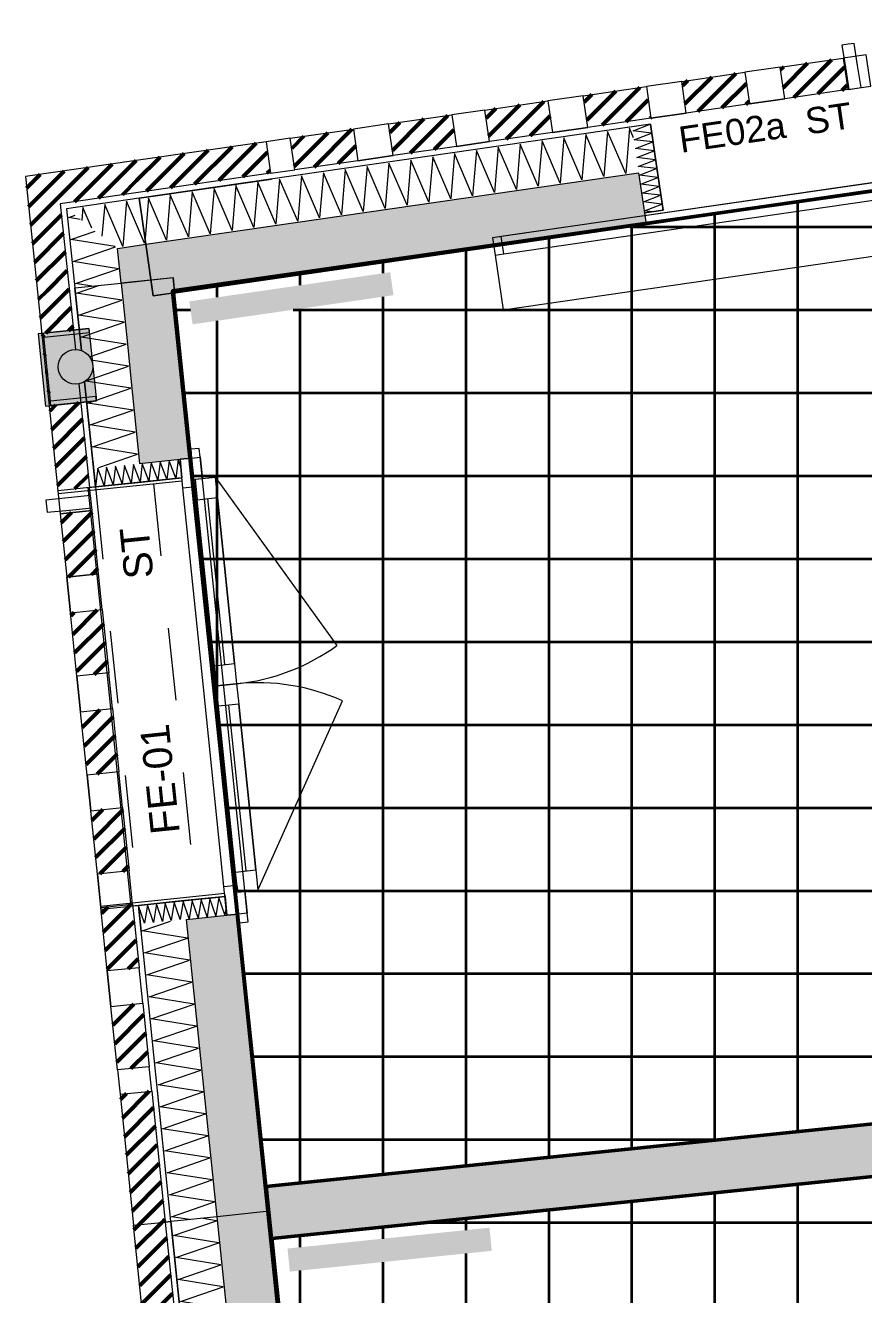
# Model space of a CAD drawing. Header units: metres. Extents: x 399 to 3028, y -427 to 863.
# Drawn here: x 737.795 to 740.686, y -300.85 to -296.476 of the extents above; entities that cross this region are included whole.
import ezdxf

# ---------------------------------------------------------------- set-up
doc = ezdxf.new("R2010")
doc.units = ezdxf.units.M
doc.linetypes.add('IMPORT-Traits plan _6_', pattern=[0.5, 0.25, -0.25])
for name, color, linetype, lineweight in [('01-Dalles_3D_Stylo_No__1', 250, 'Continuous', 9), ('01-Murs LOGTS', 250, 'Continuous', 9), ('01-Murs LOGTS_Stylo_No__1', 250, 'Continuous', 9), ('01-Murs_structure', 250, 'Continuous', 9), ('01-Murs_structure_Stylo_No__1', 250, 'Continuous', 9), ('01-Murs_structure_Stylo_No__101', 50, 'Continuous', 50), ('01-Murs_structure_Stylo_No__2', 8, 'Continuous', 9), ('01-Poteaux 12x24_structure_Stylo_No__1', 250, 'Continuous', 9), ('02-Serrurerie_2nd oeuvre_Stylo_No__1', 250, 'Continuous', 9), ('02-Serrurerie_2nd oeuvre_Stylo_No__2', 8, 'Continuous', 9), ('03-Mobilier 3D_3D_Stylo_No__62', 253, 'Continuous', 9), ('06-SHAB pièces 50_Stylo_No__102', 71, 'Continuous', 50), ('0_Stylo_No__1', 250, 'Continuous', 9), ('0_Stylo_No__121', 7, 'Continuous', 18), ('AES-Charge', 5, 'Continuous', 35), ('Fenêtres ARCHICAD_Stylo_No__1', 250, 'Continuous', 9), ('Marques de fenêtre ARCHICAD_Stylo_No__1', 250, 'Continuous', 9), ('Plan De Charge - PH R_1_dwg', 8, 'Continuous', 9)]:
    doc.layers.add(name, color=color, linetype=linetype, lineweight=lineweight)
doc.styles.add('Arial', font='arial.ttf', dxfattribs={"height": 0.1})
doc.styles.add('Arial_6', font='arial.ttf', dxfattribs={"height": 0.09})
pattern_1 = [(45, (-84.054, 39.28), (-0.035355339, 0.035355339), [])]

# ---------------------------------------------------------------- blocks, each defined once
blk = doc.blocks.new('Plan De Charge - PH R_1_dwg__X28-779167-Plan De Charge - PH R_1 1_100')
at = {"layer": '01-Murs_structure_Stylo_No__2', "flags": 128}
for points in [[(387.0655, -297.2107), (387.0641, -297.2266), (387.0019, -297.0817), (386.9887, -297.2375), (386.9265, -297.0927), (386.9172, -297.2026)], [(386.8818, -297.175), (386.8511, -297.1036), (386.8473, -297.1482)]]:
    blk.add_lwpolyline(points, dxfattribs=at)
blk = doc.blocks.new('Plan De Charge - PH R_1_dwg__X33-779172-Plan De Charge - PH R_1 1_100')
at = {"layer": '01-Murs_structure_Stylo_No__2', "flags": 128}
for points in [[(386.8422, -297.1442), (386.8024, -297.1379), (386.8243, -297.1303)], [(386.9625, -297.2378), (386.8103, -297.2137), (386.8942, -297.1847)], [(386.8822, -297.3741), (386.8262, -297.3652), (386.974, -297.3142), (386.8183, -297.2894), (386.9641, -297.2391)]]:
    blk.add_lwpolyline(points, dxfattribs=at)
blk = doc.blocks.new('Plan De Charge - PH R_1_dwg__X95-779239-Plan De Charge - PH R_1 1_100')
at = {"layer": '01-Murs_structure_Stylo_No__2', "flags": 128}
for points in [[(386.9853, -297.4232), (386.8296, -297.3982), (386.9066, -297.3718)], [(386.9988, -297.5744), (386.8452, -297.5498), (386.9931, -297.499), (386.8374, -297.474), (386.9853, -297.4232)]]:
    blk.add_lwpolyline(points, dxfattribs=at)
blk = doc.blocks.new('Plan De Charge - PH R_1_dwg__X96-779240-Plan De Charge - PH R_1 1_100')
at = {"layer": '01-Murs_structure_Stylo_No__2'}
blk.add_line((387.0165, -297.7264), (386.8909, -297.7062), dxfattribs=at)
at = {"layer": '01-Murs_structure_Stylo_No__2', "flags": 128}
for points in [[(387.0243, -297.8022), (386.8686, -297.7772), (387.0165, -297.7264)], [(386.9065, -297.9995), (387.0399, -297.9537), (386.8842, -297.9287), (387.0321, -297.8779), (386.8764, -297.8529), (387.0243, -297.8022)]]:
    blk.add_lwpolyline(points, dxfattribs=at)
blk = doc.blocks.new('Plan De Charge - PH R_1_dwg__X97-779241-Plan De Charge - PH R_1 1_100')
at = {"layer": '01-Murs_structure_Stylo_No__2', "flags": 128}
for points in [[(387.2661, -300.1516), (387.1105, -300.1266), (387.2583, -300.0759), (387.1027, -300.0509), (387.2505, -300.0001), (387.0949, -299.9751), (387.2427, -299.9243), (387.0871, -299.8993), (387.2349, -299.8485), (387.0793, -299.8235), (387.2271, -299.7727), (387.0714, -299.7477), (387.2193, -299.6969), (387.0636, -299.6719), (387.2115, -299.6211), (387.0558, -299.5961), (387.1539, -299.5624)], [(387.2739, -300.2274), (387.1183, -300.2024), (387.2661, -300.1516)], [(387.2817, -300.3032), (387.1261, -300.2782), (387.2739, -300.2274)], [(387.2895, -300.379), (387.1339, -300.354), (387.2817, -300.3032)], [(387.2973, -300.4548), (387.1417, -300.4298), (387.2895, -300.379)], [(387.2185, -300.5912), (387.1573, -300.5814), (387.3051, -300.5306), (387.1495, -300.5056), (387.2973, -300.4548)]]:
    blk.add_lwpolyline(points, dxfattribs=at)
blk = doc.blocks.new('Plan De Charge - PH R_1_dwg__X98-779242-Plan De Charge - PH R_1 1_100')
at = {"layer": '01-Murs_structure_Stylo_No__2', "flags": 128}
for points in [[(386.8736, -297.6185), (387.0009, -297.5748), (386.9988, -297.5744)], [(386.8909, -297.7062), (386.8608, -297.7014), (387.0087, -297.6506), (386.8793, -297.6298)]]:
    blk.add_lwpolyline(points, dxfattribs=at)
blk = doc.blocks.new('Plan De Charge - PH R_1_dwg__X99-779243-Plan De Charge - PH R_1 1_100')
at = {"layer": '01-Murs_structure_Stylo_No__2', "flags": 128}
for points in [[(386.9251, -298.0614), (386.9023, -298.0016), (386.8943, -298.0646)], [(386.9559, -298.0582), (386.9331, -297.9984), (386.9251, -298.0614)], [(386.9867, -298.0551), (386.9639, -297.9952), (386.9559, -298.0582)], [(387.0175, -298.0519), (386.9947, -297.992), (386.9867, -298.0551)], [(387.0483, -298.0487), (387.0255, -297.9889), (387.0175, -298.0519)], [(387.0791, -298.0456), (387.0562, -297.9857), (387.0483, -298.0487)], [(387.1099, -298.0424), (387.087, -297.9825), (387.0791, -298.0456)], [(387.1406, -298.0392), (387.1178, -297.9794), (387.1099, -298.0424)], [(387.1891, -297.9985), (387.1794, -297.973), (387.1714, -298.036), (387.1486, -297.9762), (387.1406, -298.0392)]]:
    blk.add_lwpolyline(points, dxfattribs=at)
blk = doc.blocks.new('Plan De Charge - PH R_1_dwg__X100-779244-Plan De Charge - PH R_1 1_100')
at = {"layer": '01-Murs_structure_Stylo_No__2', "flags": 128}
for points in [[(387.1663, -299.4974), (387.1561, -299.5606), (387.1355, -299.5006)], [(387.1971, -299.4942), (387.1869, -299.5575), (387.1663, -299.4974)], [(387.2279, -299.4911), (387.2177, -299.5543), (387.1971, -299.4942)], [(387.2586, -299.4879), (387.2485, -299.5511), (387.2279, -299.4911)], [(387.2894, -299.4847), (387.2793, -299.548), (387.2586, -299.4879)], [(387.3452, -299.5147), (387.3409, -299.5416), (387.3202, -299.4815), (387.3101, -299.5448), (387.2894, -299.4847)], [(387.0739, -299.5069), (387.0637, -299.5701), (387.0431, -299.5101)], [(387.1047, -299.5037), (387.0945, -299.567), (387.0739, -299.5069)], [(387.1355, -299.5006), (387.1253, -299.5638), (387.1047, -299.5037)]]:
    blk.add_lwpolyline(points, dxfattribs=at)
blk = doc.blocks.new('Plan De Charge - PH R_1_dwg_Fenêtre châssis double 22-779245-Plan De Charge - PH R_1 1_100')
at = {"layer": 'Fenêtres ARCHICAD_Stylo_No__1', "linetype": 'IMPORT-Traits plan _6_'}
for p, q in [((387.226, -297.9667), (387.3878, -299.5384)), ((387.0945, -298.0556), (387.2409, -299.4781)), ((386.8945, -298.0661), (387.043, -299.5085))]:
    blk.add_line(p, q, dxfattribs=at)
at = {"layer": 'Fenêtres ARCHICAD_Stylo_No__1'}
for p, q in [((387.3047, -298.6824), (387.2459, -298.1104)), ((387.2807, -298.1068), (387.3396, -298.6788)), ((387.3779, -299.3936), (387.3191, -298.8216)), ((387.3539, -298.818), (387.4128, -299.39)), ((387.4547, -299.4561), (387.747, -298.8035))]:
    blk.add_line(p, q, dxfattribs=at)
at = {"layer": 'Fenêtres ARCHICAD_Stylo_No__1', "flags": 128}
for points in [[(387.348, -299.5424), (387.3414, -299.4778), (387.348, -299.5424), (387.3878, -299.5384), (387.348, -299.5424), (387.3378, -299.443), (387.3826, -299.4384), (387.3851, -299.4632), (387.41, -299.4607), (387.4177, -299.5353), (387.2559, -297.9636), (387.2528, -297.9337), (387.223, -297.9368), (387.226, -297.9667), (387.2559, -297.9636), (387.2636, -298.0382), (387.2387, -298.0408), (387.2413, -298.0656), (387.1965, -298.0702), (387.1863, -297.9708), (387.226, -297.9667), (387.1863, -297.9708), (387.1929, -298.0354), (387.1863, -297.9708)], [(387.3414, -299.4778), (387.2021, -299.4921), (387.3414, -299.4778), (387.2021, -299.4921), (387.043, -299.5085), (387.2021, -299.4921), (387.043, -299.5085), (387.0181, -299.5111), (386.8696, -298.0687), (386.8945, -298.0661), (387.0537, -298.0497), (386.8945, -298.0661), (387.0537, -298.0497), (387.1929, -298.0354), (387.0537, -298.0497), (387.1929, -298.0354)], [(387.3083, -298.0336), (387.2387, -298.0408), (387.2459, -298.1104), (387.3155, -298.1032), (387.3083, -298.0336), (387.7274, -298.6129)], [(387.3378, -299.443), (387.2671, -298.7566), (387.1965, -298.0702)]]:
    blk.add_lwpolyline(points, dxfattribs=at)
for points in [[(387.223, -297.9368), (387.226, -297.9667)], [(386.8853, -297.9766), (386.8945, -298.0661)], [(386.7662, -298.0894), (387.1939, -298.0454), (387.1929, -298.0354), (386.7652, -298.0794)], [(387.3744, -298.6752), (387.3155, -298.1032)], [(387.3119, -298.752), (387.3047, -298.6824), (387.3744, -298.6752), (387.3815, -298.7448)], [(387.4476, -299.3864), (387.3887, -298.8145), (387.3191, -298.8216), (387.3119, -298.752), (387.3815, -298.7448), (387.3887, -298.8145)], [(387.3851, -299.4632), (387.3779, -299.3936), (387.4476, -299.3864), (387.4547, -299.4561)], [(386.9136, -299.5218), (387.3414, -299.4778), (387.3404, -299.4678), (386.9126, -299.5119)], [(387.0522, -299.598), (387.043, -299.5085)], [(387.3909, -299.5682), (387.3878, -299.5384), (387.3909, -299.5682), (387.4207, -299.5651), (387.4177, -299.5353), (387.3878, -299.5384)]]:
    blk.add_lwpolyline(points, close=True, dxfattribs=at)
at = {"layer": 'Fenêtres ARCHICAD_Stylo_No__1'}
for centre, start, end in [((387.3083, -298.0336), 275.8766, 305.8766), ((387.4547, -299.4561), 65.8766, 95.8766)]:
    blk.add_arc(centre, 0.715, start, end, dxfattribs=at)
blk = doc.blocks.new('Plan De Charge - PH R_1_dwg__X196-779363-Plan De Charge - PH R_1 1_100')
at = {"layer": '01-Murs_structure_Stylo_No__2', "flags": 128}
for points in [[(388.7501, -296.863), (388.7361, -296.8304), (388.723, -296.9862), (388.6607, -296.8413), (388.6476, -296.9971)], [(388.4968, -297.019), (388.4345, -296.8741), (388.4214, -297.0299)], [(388.5722, -297.008), (388.5099, -296.8632), (388.4968, -297.019)], [(388.6476, -296.9971), (388.5853, -296.8522), (388.5722, -297.008)], [(388.1952, -297.0627), (388.1329, -296.9178), (388.1197, -297.0736)], [(388.2706, -297.0517), (388.2083, -296.9069), (388.1952, -297.0627)], [(388.346, -297.0408), (388.2837, -296.896), (388.2706, -297.0517)], [(388.4214, -297.0299), (388.3591, -296.885), (388.346, -297.0408)], [(387.8935, -297.1064), (387.8313, -296.9615), (387.8181, -297.1173)], [(387.9689, -297.0955), (387.9067, -296.9506), (387.8935, -297.1064)], [(388.0443, -297.0845), (387.9821, -296.9397), (387.9689, -297.0955)], [(388.1197, -297.0736), (388.0575, -296.9287), (388.0443, -297.0845)], [(387.5919, -297.1501), (387.5297, -297.0052), (387.5165, -297.161)], [(387.6673, -297.1392), (387.6051, -296.9943), (387.5919, -297.1501)], [(387.7427, -297.1282), (387.6805, -296.9834), (387.6673, -297.1392)], [(387.8181, -297.1173), (387.7559, -296.9725), (387.7427, -297.1282)], [(387.2903, -297.1938), (387.2281, -297.0489), (387.2149, -297.2047)], [(387.3657, -297.1829), (387.3035, -297.038), (387.2903, -297.1938)], [(387.4411, -297.1719), (387.3789, -297.0271), (387.3657, -297.1829)], [(387.5165, -297.161), (387.4543, -297.0162), (387.4411, -297.1719)], [(387.1395, -297.2157), (387.0773, -297.0708), (387.0655, -297.2107)], [(387.2149, -297.2047), (387.1527, -297.0599), (387.1395, -297.2157)]]:
    blk.add_lwpolyline(points, dxfattribs=at)
blk = doc.blocks.new('Plan De Charge - PH R_1_dwg__X198-779365-Plan De Charge - PH R_1 1_100')
at = {"layer": '01-Murs_structure_Stylo_No__2', "flags": 128}
for points in [[(388.8119, -296.8468), (388.7483, -296.8393), (388.8075, -296.8162)], [(388.8163, -296.8774), (388.7527, -296.8699), (388.8119, -296.8468)], [(388.8208, -296.9081), (388.7572, -296.9005), (388.8163, -296.8774)], [(388.8252, -296.9387), (388.7616, -296.9312), (388.8208, -296.9081)], [(388.8297, -296.9693), (388.766, -296.9618), (388.8252, -296.9387)], [(388.8341, -296.9999), (388.7705, -296.9924), (388.8297, -296.9693)], [(388.8385, -297.0306), (388.7749, -297.023), (388.8341, -296.9999)], [(388.843, -297.0612), (388.7794, -297.0537), (388.8385, -297.0306)], [(388.8153, -297.1181), (388.7882, -297.1149), (388.8474, -297.0918), (388.7838, -297.0843), (388.843, -297.0612)]]:
    blk.add_lwpolyline(points, dxfattribs=at)
blk = doc.blocks.new('Plan De Charge - PH R_1_dwg_Fenêtre 22_2-779367-Plan De Charge - PH R_1 1_100')
at = {"layer": 'Fenêtres ARCHICAD_Stylo_No__1'}
for p, q in [((390.1751, -296.9312), (388.2938, -297.2038)), ((388.2981, -297.2335), (390.1794, -296.9609)), ((388.3025, -297.2632), (390.1837, -296.9906))]:
    blk.add_line(p, q, dxfattribs=at)
at = {"layer": 'Fenêtres ARCHICAD_Stylo_No__1', "flags": 128}
for points in [[(390.2407, -297.1743), (390.2134, -296.9863), (390.2048, -296.9269), (390.2134, -296.9863), (390.1837, -296.9906), (390.1751, -296.9312), (390.2048, -296.9269), (388.2642, -297.2081), (388.2728, -297.2675), (388.3, -297.4555)], [(388.2728, -297.2675), (388.3025, -297.2632), (388.2938, -297.2038), (388.2642, -297.2081)]]:
    blk.add_lwpolyline(points, close=True, dxfattribs=at)
blk = doc.blocks.new('Plan De Charge - PH R_1_dwg__X278-779466-Plan De Charge - PH R_1 1_100')
at = {"layer": '01-Murs_structure_Stylo_No__2'}
blk.add_line((387.3118, -300.5953), (387.2597, -300.5869), dxfattribs=at)
at = {"layer": '01-Murs_structure_Stylo_No__2', "flags": 128}
for points in [[(387.3196, -300.6711), (387.1639, -300.6461), (387.3118, -300.5953)], [(387.3274, -300.7469), (387.1717, -300.7219), (387.3196, -300.6711)], [(387.3352, -300.8227), (387.1796, -300.7977), (387.3274, -300.7469)], [(387.343, -300.8984), (387.1874, -300.8735), (387.3352, -300.8227)], [(387.3509, -300.9742), (387.1952, -300.9493), (387.343, -300.8984)], [(387.3587, -301.05), (387.203, -301.0251), (387.3509, -300.9742)], [(387.3689, -301.2035), (387.3743, -301.2016), (387.2186, -301.1766), (387.3665, -301.1258), (387.2108, -301.1008), (387.3587, -301.05)]]:
    blk.add_lwpolyline(points, dxfattribs=at)
blk = doc.blocks.new('Plan De Charge - PH R_1_dwg-779150-Plan De Charge - PH R_1 1_100')
at = {"layer": '01-Murs LOGTS', "lineweight": 35}
blk.add_hatch(color=18, dxfattribs=at).paths.add_polyline_path([(387.5062, -300.6562), (393.8747, -299.9994), (393.8562, -299.8203), (387.4877, -300.4771), (387.4985, -300.5814)])
at = {"layer": '01-Murs_structure', "lineweight": 35}
for points in [[(387.1676, -297.3974), (388.7934, -297.1617), (388.7676, -296.9836), (387.0682, -297.2299), (387.083, -297.3316), (387.1076, -297.3507), (387.1621, -297.3455), (387.1674, -297.3957)], [(387.083, -297.3316), (387.0682, -297.2299), (386.9705, -297.2441), (387.0682, -297.3201)], [(386.983, -297.3636), (387.0861, -297.3529), (387.083, -297.3316), (386.9705, -297.2441), (386.9797, -297.3316)], [(387.0047, -297.5738), (387.1837, -297.5554), (387.1675, -297.3974), (387.0941, -297.408), (387.0861, -297.3533), (386.9831, -297.3639), (386.9837, -297.3701)], [(387.0941, -297.408), (387.1657, -297.3959), (387.083, -297.3316), (387.0886, -297.3701)], [(387.1676, -297.3974), (387.1621, -297.345), (387.108, -297.351), (387.1674, -297.3973)], [(387.017, -297.6932), (387.196, -297.6748), (387.1837, -297.5554), (387.0047, -297.5738), (387.0151, -297.6748)], [(387.047, -297.9851), (387.226, -297.9667), (387.196, -297.6748), (387.017, -297.6932), (387.0455, -297.9708)], [(387.3142, -300.5814), (387.4933, -300.5628), (387.3878, -299.5384), (387.2088, -299.5568), (387.3142, -300.5813)], [(387.3783, -301.2025), (387.5573, -301.184), (387.4933, -300.5629), (387.3142, -300.5814), (387.3768, -301.1881)]]:
    blk.add_hatch(color=18, dxfattribs=at).paths.add_polyline_path(points)
at = {"layer": '01-Murs_structure_Stylo_No__101'}
h = blk.add_hatch(dxfattribs=at)
h.set_pattern_fill('FP_65', color=256, style=0, pattern_type=2)
h.set_pattern_definition(pattern_1)
h.paths.add_polyline_path([(389.2714, -296.7287), (389.4891, -296.6972), (389.4733, -296.5883), (389.2556, -296.6198)])
h = blk.add_hatch(dxfattribs=at)
h.set_pattern_fill('FP_65', color=256, style=0, pattern_type=2)
h.set_pattern_definition(pattern_1)
h.paths.add_polyline_path([(388.9319, -296.7779), (389.1497, -296.7463), (389.1339, -296.6375), (388.9162, -296.669)])
h = blk.add_hatch(dxfattribs=at)
h.set_pattern_fill('FP_65', color=256, style=0, pattern_type=2)
h.set_pattern_definition(pattern_1)
h.paths.add_polyline_path([(388.5925, -296.8271), (388.8102, -296.7955), (388.7934, -296.6868), (388.5767, -296.7182)])
h = blk.add_hatch(dxfattribs=at)
h.set_pattern_fill('FP_65', color=256, style=0, pattern_type=2)
h.set_pattern_definition(pattern_1)
h.paths.add_polyline_path([(388.2531, -296.8763), (388.4708, -296.8447), (388.455, -296.7359), (388.2373, -296.7674)])
h = blk.add_hatch(dxfattribs=at)
h.set_pattern_fill('FP_65', color=256, style=0, pattern_type=2)
h.set_pattern_definition(pattern_1)
h.paths.add_polyline_path([(387.9213, -296.9244), (388.1391, -296.8928), (388.1233, -296.784), (387.9056, -296.8155)])
h = blk.add_hatch(dxfattribs=at)
h.set_pattern_fill('FP_65', color=256, style=0, pattern_type=2)
h.set_pattern_definition(pattern_1)
h.paths.add_polyline_path([(387.5819, -296.9736), (387.7996, -296.942), (387.7839, -296.8331), (387.5661, -296.8647), (387.5803, -296.9623)])
h = blk.add_hatch(dxfattribs=at)
h.set_pattern_fill('FP_65', color=256, style=0, pattern_type=2)
h.set_pattern_definition(pattern_1)
h.paths.add_polyline_path([(387.0424, -297.0517), (387.4983, -296.9836), (387.4828, -296.8768), (387.0266, -296.9429), (387.0295, -296.9623)])
h = blk.add_hatch(dxfattribs=at)
h.set_pattern_fill('FP_65', color=256, style=0, pattern_type=2)
h.set_pattern_definition(pattern_1)
h.paths.add_polyline_path([(386.7735, -297.0907), (387.0424, -297.0517), (387.0266, -296.9429), (386.653, -296.997), (386.7221, -297.0507)])
h = blk.add_hatch(dxfattribs=at)
h.set_pattern_fill('FP_65', color=256, style=0, pattern_type=2)
h.set_pattern_definition(pattern_1)
h.paths.add_polyline_path([(386.6946, -297.3936), (386.804, -297.3822), (386.7735, -297.0907), (386.653, -296.997), (386.6628, -297.0907)])
h = blk.add_hatch(dxfattribs=at)
h.set_pattern_fill('FP_65', color=256, style=0, pattern_type=2)
h.set_pattern_definition(pattern_1)
h.paths.add_polyline_path([(386.7162, -297.6035), (386.7224, -297.6029), (386.717, -297.5367), (386.8188, -297.5262), (386.804, -297.3822), (386.6946, -297.3936), (386.7156, -297.5981)])
h = blk.add_hatch(dxfattribs=at)
h.set_pattern_fill('FP_65', color=256, style=0, pattern_type=2)
h.set_pattern_definition(pattern_1)
h.paths.add_polyline_path([(386.7285, -297.7229), (386.7344, -297.7195), (386.7221, -297.6029), (386.7165, -297.6064), (386.7271, -297.7096)])
h = blk.add_hatch(dxfattribs=at)
h.set_pattern_fill('FP_65', color=256, style=0, pattern_type=2)
h.set_pattern_definition(pattern_1)
h.paths.add_polyline_path([(386.7652, -298.0793), (386.8746, -298.068), (386.8444, -297.7749), (386.7413, -297.7855), (386.7347, -297.7223), (386.7285, -297.7229), (386.7398, -297.8327)])
h = blk.add_hatch(dxfattribs=at)
h.set_pattern_fill('FP_65', color=256, style=0, pattern_type=2)
h.set_pattern_definition(pattern_1)
h.paths.add_polyline_path([(386.7959, -298.3776), (386.9053, -298.3663), (386.8828, -298.1475), (386.7733, -298.1588)])
h = blk.add_hatch(dxfattribs=at)
h.set_pattern_fill('FP_65', color=256, style=0, pattern_type=2)
h.set_pattern_definition(pattern_1)
h.paths.add_polyline_path([(386.831, -298.7188), (386.9404, -298.7075), (386.9179, -298.4887), (386.8085, -298.4999)])
h = blk.add_hatch(dxfattribs=at)
h.set_pattern_fill('FP_65', color=256, style=0, pattern_type=2)
h.set_pattern_definition(pattern_1)
h.paths.add_polyline_path([(386.8661, -299.0599), (386.9755, -299.0487), (386.953, -298.8298), (386.8436, -298.8411)])
h = blk.add_hatch(dxfattribs=at)
h.set_pattern_fill('FP_65', color=256, style=0, pattern_type=2)
h.set_pattern_definition(pattern_1)
h.paths.add_polyline_path([(386.9012, -299.4011), (387.0106, -299.3898), (386.9881, -299.171), (386.8787, -299.1823), (386.8979, -299.3686)])
h = blk.add_hatch(dxfattribs=at)
h.set_pattern_fill('FP_65', color=256, style=0, pattern_type=2)
h.set_pattern_definition(pattern_1)
h.paths.add_polyline_path([(386.9355, -299.7346), (387.045, -299.7233), (387.0224, -299.5044), (386.913, -299.5157)])
h = blk.add_hatch(dxfattribs=at)
h.set_pattern_fill('FP_65', color=256, style=0, pattern_type=2)
h.set_pattern_definition(pattern_1)
h.paths.add_polyline_path([(386.9706, -300.0757), (387.0801, -300.0645), (387.0575, -299.8456), (386.9481, -299.8569)])
h = blk.add_hatch(dxfattribs=at)
h.set_pattern_fill('FP_65', color=256, style=0, pattern_type=2)
h.set_pattern_definition(pattern_1)
h.paths.add_polyline_path([(387.0257, -300.6111), (387.1352, -300.5998), (387.0887, -300.1482), (386.9793, -300.1595)])
h = blk.add_hatch(dxfattribs=at)
h.set_pattern_fill('FP_65', color=256, style=0, pattern_type=2)
h.set_pattern_definition(pattern_1)
h.paths.add_polyline_path([(387.0965, -301.2967), (387.2059, -301.2854), (387.1352, -300.5998), (387.0257, -300.6111), (387.07, -301.0404)])
at = {"layer": '02-Serrurerie_2nd oeuvre_Stylo_No__2', "lineweight": 35}
blk.add_hatch(color=135, dxfattribs=at).paths.add_polyline_path([(386.7227, -297.7875), (386.7349, -297.7855), (386.7094, -297.5376), (386.6971, -297.5388), (386.7225, -297.7855)])
at = {"layer": '03-Mobilier 3D_3D_Stylo_No__62', "lineweight": 35}
for points in [[(387.2297, -297.506), (387.9224, -297.4056), (387.911, -297.3265), (387.2182, -297.4269), (387.226, -297.4811)], [(387.565, -300.7707), (388.2613, -300.6989), (388.2531, -300.6193), (387.5568, -300.6911), (387.5573, -300.6961)]]:
    blk.add_hatch(color=43, dxfattribs=at).paths.add_polyline_path(points)
at = {"layer": '0_Stylo_No__121', "lineweight": 35}
blk.add_hatch(color=10, dxfattribs=at).paths.add_polyline_path([(386.7413, -297.7855), (386.8979, -297.7694), (386.8717, -297.5208), (386.7158, -297.5388), (386.7405, -297.7779)])
at = {"layer": 'AES-Charge'}
h = blk.add_hatch(dxfattribs=at)
h.set_pattern_fill('FP_93', color=1, style=0, pattern_type=2)
h.set_pattern_definition([(0, (46.337, 45.172), (0, 0.286), []), (90, (46.337, 45.172), (-0.286, 2e-17), [])])
h.paths.add_polyline_path([(390.8075, -332.6989), (393.8102, -332.5987), (393.8101, -332.5933), (393.8299, -332.593), (393.83, -332.5991), (393.9145, -332.5964), (393.9144, -332.5914), (393.9343, -332.5911), (393.9343, -332.5957), (397.2228, -332.4872), (397.0443, -330.7576), (396.4523, -330.8187), (396.4217, -330.5218), (396.1257, -330.5523), (396.1205, -330.5026), (397.0084, -330.4105), (396.9241, -329.593), (396.1118, -329.6768), (396.0436, -329.0404), (390.4896, -329.6132), (390.4737, -329.4339), (396.0277, -328.8611), (395.9617, -328.2208), (396.7738, -328.1365), (396.6894, -327.3191), (395.8016, -327.4106), (395.7965, -327.3609), (396.0925, -327.3304), (396.0619, -327.0334), (396.6536, -326.9719), (396.5264, -325.739), (390.1581, -326.3957), (390.1396, -326.2167), (396.5079, -325.5596), (396.3806, -324.3265), (395.789, -324.3875), (395.7584, -324.0906), (395.4624, -324.1211), (395.4573, -324.0713), (396.3448, -323.9793), (396.2604, -323.1618), (395.4486, -323.2456), (395.38, -322.6056), (389.8266, -323.1783), (389.8107, -322.999), (395.3641, -322.4262), (395.298, -321.786), (396.1097, -321.7017), (396.0254, -320.8843), (395.138, -320.9758), (395.1329, -320.9261), (395.4289, -320.8955), (395.3982, -320.5986), (395.9896, -320.5371), (395.8623, -319.3042), (389.4951, -319.9608), (389.4767, -319.7818), (395.8438, -319.1248), (395.7166, -317.8917), (395.1254, -317.9527), (395.0947, -317.6557), (394.7988, -317.6863), (394.7936, -317.6365), (395.6807, -317.5444), (395.5964, -316.7271), (394.7849, -316.8108), (394.7163, -316.1707), (389.1636, -316.7434), (389.1477, -316.5641), (394.7004, -315.9914), (394.6344, -315.3511), (395.4457, -315.2669), (395.3614, -314.4495), (394.4744, -314.541), (394.4693, -314.4912), (394.7652, -314.4607), (394.7346, -314.1638), (395.3255, -314.1022), (395.1983, -312.8694), (388.8321, -313.5259), (388.8137, -313.3469), (395.1798, -312.69), (395.0525, -311.4569), (394.4617, -311.5178), (394.4311, -311.2209), (394.1351, -311.2514), (394.13, -311.2017), (395.0167, -311.1096), (394.9301, -310.2925), (394.1213, -310.3759), (394.0527, -309.7359), (388.5006, -310.3085), (388.4847, -310.1292), (394.0368, -309.5566), (393.9708, -308.9163), (394.7817, -308.832), (394.6973, -308.0147), (393.8108, -308.1062), (393.8056, -308.0564), (394.1016, -308.0259), (394.071, -307.729), (394.6615, -307.6674), (394.5343, -306.4346), (388.1692, -307.0911), (388.1507, -306.912), (394.5157, -306.2551), (394.3885, -305.0221), (393.7981, -305.083), (393.7675, -304.7861), (393.4715, -304.8166), (393.4664, -304.7669), (394.3527, -304.6748), (394.2671, -303.8576), (393.4577, -303.9411), (393.3891, -303.3011), (387.8377, -303.8736), (387.8218, -303.6943), (393.3732, -303.1218), (393.3071, -302.4815), (394.1176, -302.3972), (394.0333, -301.5799), (393.1471, -301.6713), (393.142, -301.6216), (393.438, -301.5911), (393.4074, -301.2941), (393.9975, -301.2326), (393.8702, -299.9998), (387.5062, -300.6562), (387.4877, -300.4771), (391.3272, -300.0811), (391.2099, -298.9439), (390.5633, -299.0106), (390.4945, -298.3429), (390.5442, -298.3378), (390.6079, -298.9557), (391.8227, -298.8304), (391.7589, -298.2125), (391.8087, -298.2074), (391.8331, -298.4441), (391.9366, -298.4334), (391.9418, -298.4831), (391.8382, -298.4938), (391.8775, -298.875), (391.2596, -298.9387), (391.3769, -300.076), (393.0392, -299.9026), (392.9672, -299.204), (393.7794, -299.1198), (393.6951, -298.3023), (392.8072, -298.3939), (392.802, -298.3441), (393.098, -298.3136), (393.0674, -298.0167), (393.6592, -297.9551), (393.5069, -296.4786), (392.8852, -296.5687), (392.8847, -296.5658), (391.994, -296.6948), (391.9945, -296.6978), (389.6841, -297.0326), (389.6837, -297.0295), (388.793, -297.1585), (388.7934, -297.1617), (387.1676, -297.3983), (387.226, -297.9667), (387.2215, -297.9671), (387.3836, -299.5388), (387.3878, -299.5384), (387.5573, -301.184), (387.5533, -301.1844), (387.7153, -302.7561), (387.7194, -302.7557), (387.9307, -304.8048), (387.9266, -304.8052), (388.0887, -306.3769), (388.0928, -306.3765), (388.221, -307.6188), (388.2168, -307.6193), (388.3788, -309.1909), (388.383, -309.1905), (388.5944, -311.2396), (388.5901, -311.2401), (388.7522, -312.8118), (388.7565, -312.8113), (388.8846, -314.0537), (388.8803, -314.0541), (389.0423, -315.6258), (389.0467, -315.6253), (389.258, -317.6745), (389.2536, -317.6749), (389.4157, -319.2466), (389.4201, -319.2461), (389.5482, -320.4885), (389.5438, -320.489), (389.7058, -322.0606), (389.7103, -322.0602), (389.9216, -324.1093), (389.9171, -324.1098), (390.0792, -325.6814), (390.0837, -325.681), (390.2118, -326.9233), (390.2073, -326.9238), (390.3693, -328.4955), (390.3739, -328.495), (390.5853, -330.5441), (390.5806, -330.5446), (390.7426, -332.1163), (390.7474, -332.1158), (390.8065, -332.6898)])
h.paths.add_polyline_path([(390.8574, -332.6644), (390.8547, -332.5845), (391.5543, -332.5609), (391.557, -332.6409), (391.1959, -332.653)])
h.paths.add_polyline_path([(393.8737, -331.0894), (393.8048, -330.4218), (394.4514, -330.3551), (394.3341, -329.2178), (394.3838, -329.2127), (394.5011, -330.35), (395.119, -330.2863), (395.1516, -330.6025), (395.2551, -330.5918), (395.2603, -330.6416), (395.1567, -330.6522), (395.1878, -330.9539), (395.1381, -330.959), (395.0744, -330.3411), (393.8597, -330.4664), (393.9234, -331.0843)])
h.paths.add_polyline_path([(396.4969, -330.7638), (396.9943, -330.7125), (396.9739, -330.5151), (396.4765, -330.5664), (396.4916, -330.7125)])
h.paths.add_polyline_path([(394.3154, -329.0376), (394.1982, -327.9004), (393.5516, -327.967), (393.4828, -327.2994), (393.5325, -327.2943), (393.5962, -327.9122), (394.8109, -327.7869), (394.7472, -327.169), (394.7969, -327.1639), (394.8276, -327.4608), (394.9311, -327.4501), (394.9362, -327.4999), (394.8327, -327.5105), (394.8658, -327.8315), (394.2479, -327.8952), (394.3652, -329.0325)])
h.paths.add_polyline_path([(396.1371, -327.2755), (396.6345, -327.2242), (396.6141, -327.0268), (396.1167, -327.078), (396.1313, -327.2191)])
h.paths.add_polyline_path([(390.2195, -326.51), (390.2118, -326.4304), (390.9076, -326.3586), (390.9158, -326.4382)])
h.paths.add_polyline_path([(390.1847, -326.1719), (390.1765, -326.0923), (390.8728, -326.0205), (390.881, -326.1)])
h.paths.add_polyline_path([(393.2099, -324.6535), (393.141, -323.9859), (393.7876, -323.9192), (393.6703, -322.7819), (393.72, -322.7768), (393.8373, -323.914), (394.4552, -323.8503), (394.4883, -324.1713), (394.5919, -324.1606), (394.597, -324.2103), (394.4934, -324.221), (394.5241, -324.5179), (394.4743, -324.5231), (394.4106, -323.9052), (393.1959, -324.0305), (393.2596, -324.6483)])
h.paths.add_polyline_path([(395.8336, -324.3326), (396.331, -324.2813), (396.3106, -324.0839), (395.8132, -324.1352), (395.8278, -324.2762)])
h.paths.add_polyline_path([(393.6518, -322.6028), (393.5345, -321.4655), (392.888, -321.5322), (392.8191, -320.8646), (392.8689, -320.8595), (392.9326, -321.4773), (394.1473, -321.3521), (394.0836, -320.7342), (394.1333, -320.7291), (394.1639, -321.026), (394.2675, -321.0153), (394.2726, -321.065), (394.1691, -321.0757), (394.2022, -321.3967), (393.5843, -321.4604), (393.7016, -322.5977)])
h.paths.add_polyline_path([(395.4735, -320.8407), (395.9708, -320.7894), (395.9505, -320.5919), (395.4531, -320.6432), (395.4677, -320.7843)])
h.paths.add_polyline_path([(389.5559, -320.0752), (389.5482, -319.9955), (390.244, -319.9238), (390.2522, -320.0034)])
h.paths.add_polyline_path([(389.521, -319.737), (389.5128, -319.6575), (390.2091, -319.5856), (390.2173, -319.6652)])
h.paths.add_polyline_path([(392.5462, -318.2187), (392.4774, -317.551), (393.124, -317.4843), (393.0067, -316.3471), (393.0564, -316.3419), (393.1737, -317.4792), (393.7916, -317.4155), (393.8247, -317.7365), (393.9282, -317.7258), (393.9334, -317.7755), (393.8298, -317.7862), (393.8604, -318.0831), (393.8107, -318.0882), (393.747, -317.4704), (392.5323, -317.5956), (392.596, -318.2135)])
h.paths.add_polyline_path([(395.17, -317.8978), (395.6673, -317.8465), (395.647, -317.649), (395.1496, -317.7003), (395.1642, -317.8414)])
h.paths.add_polyline_path([(392.9882, -316.168), (392.8709, -315.0307), (392.2243, -315.0974), (392.1555, -314.4298), (392.2052, -314.4246), (392.269, -315.0425), (393.4837, -314.9173), (393.4199, -314.2994), (393.4697, -314.2942), (393.5003, -314.5912), (393.6038, -314.5805), (393.609, -314.6302), (393.5054, -314.6409), (393.5385, -314.9619), (392.9206, -315.0256), (393.0379, -316.1629)])
h.paths.add_polyline_path([(394.8098, -314.4058), (395.3072, -314.3546), (395.2868, -314.1571), (394.7895, -314.2084), (394.804, -314.3494)])
h.paths.add_polyline_path([(388.8923, -313.6403), (388.8846, -313.5607), (389.5804, -313.489), (389.5886, -313.5685)])
h.paths.add_polyline_path([(388.8574, -313.3022), (388.8492, -313.2226), (389.5455, -313.1508), (389.5537, -313.2304)])
h.paths.add_polyline_path([(391.8826, -311.7838), (391.8138, -311.1162), (392.4603, -311.0495), (392.343, -309.9122), (392.3928, -309.9071), (392.5101, -311.0444), (393.1279, -310.9807), (393.1611, -311.3016), (393.2646, -311.291), (393.2697, -311.3407), (393.1662, -311.3514), (393.1968, -311.6483), (393.1471, -311.6534), (393.0833, -311.0355), (391.8686, -311.1608), (391.9324, -311.7787)])
h.paths.add_polyline_path([(394.5063, -311.463), (395.0037, -311.4117), (394.9833, -311.2142), (394.486, -311.2655), (394.5005, -311.4065)])
h.paths.add_polyline_path([(392.3246, -309.7332), (392.2073, -308.5959), (391.5607, -308.6626), (391.4919, -307.9949), (391.5416, -307.9898), (391.6053, -308.6077), (392.82, -308.4824), (392.7563, -307.8645), (392.8061, -307.8594), (392.8367, -308.1563), (392.9402, -308.1457), (392.9453, -308.1954), (392.8418, -308.2061), (392.8749, -308.527), (392.257, -308.5908), (392.3743, -309.728)])
h.paths.add_polyline_path([(394.1462, -307.971), (394.6436, -307.9197), (394.6232, -307.7223), (394.1259, -307.7736), (394.1404, -307.9146)])
h.paths.add_polyline_path([(388.2287, -307.2055), (388.221, -307.1259), (388.9168, -307.0541), (388.925, -307.1337)])
h.paths.add_polyline_path([(388.1938, -306.8674), (388.1856, -306.7878), (388.8819, -306.716), (388.8901, -306.7956)])
h.paths.add_polyline_path([(391.219, -305.349), (391.1501, -304.6814), (391.7967, -304.6147), (391.6794, -303.4774), (391.7291, -303.4723), (391.8464, -304.6096), (392.4643, -304.5458), (392.4974, -304.8668), (392.601, -304.8561), (392.6061, -304.9059), (392.5026, -304.9166), (392.5332, -305.2135), (392.4834, -305.2186), (392.4197, -304.6007), (391.205, -304.726), (391.2687, -305.3439)])
h.paths.add_polyline_path([(393.8427, -305.0281), (394.3401, -304.9768), (394.3197, -304.7794), (393.8224, -304.8307), (393.8369, -304.9717)])
h.paths.add_polyline_path([(391.6609, -303.2983), (391.5437, -302.1611), (390.8971, -302.2277), (390.8282, -301.5601), (390.878, -301.555), (390.9417, -302.1729), (392.1564, -302.0476), (392.0927, -301.4297), (392.1424, -301.4246), (392.173, -301.7215), (392.2766, -301.7108), (392.2817, -301.7606), (392.1782, -301.7713), (392.2113, -302.0922), (391.5934, -302.1559), (391.7107, -303.2932)])
h.paths.add_polyline_path([(393.4826, -301.5362), (393.9799, -301.4849), (393.9596, -301.2875), (393.4622, -301.3388), (393.4768, -301.4798)])
h.paths.add_polyline_path([(387.565, -300.7707), (387.5573, -300.6911), (388.2531, -300.6193), (388.2613, -300.6989)])
h.paths.add_polyline_path([(393.0768, -299.297), (393.79, -299.2225), (393.7897, -299.2192), (393.0764, -299.2928), (393.0768, -299.297)])
h.paths.add_polyline_path([(393.1426, -298.2588), (393.64, -298.2075), (393.6196, -298.01), (393.1223, -298.0613), (393.1368, -298.2023)])
h.paths.add_polyline_path([(387.2297, -297.506), (387.2182, -297.4269), (387.911, -297.3265), (387.9224, -297.4056), (387.4677, -297.4715)])
at = {"color": 8, "lineweight": 9, "flags": 128}
for points in [[(389.5682, -296.6857), (389.5524, -296.5768), (389.4733, -296.5883), (389.4891, -296.6972)], [(389.1339, -296.6375), (389.1497, -296.7463), (389.2714, -296.7287), (389.2556, -296.6198)], [(388.7945, -296.6867), (388.8102, -296.7955), (388.9319, -296.7779), (388.9162, -296.669)], [(388.455, -296.7359), (388.4708, -296.8447), (388.5925, -296.8271), (388.5767, -296.7182)], [(388.1233, -296.784), (388.1391, -296.8928), (388.2531, -296.8763), (388.2373, -296.7674)], [(387.7839, -296.8331), (387.7996, -296.942), (387.9213, -296.9244), (387.9056, -296.8155)], [(387.4828, -296.8768), (387.4986, -296.9856), (387.5819, -296.9736), (387.5661, -296.8647)], [(386.8746, -298.068), (386.7652, -298.0793), (386.7733, -298.1588), (386.8828, -298.1475)], [(386.8085, -298.4999), (386.9179, -298.4887), (386.9053, -298.3663), (386.7959, -298.3776)], [(386.8436, -298.8411), (386.953, -298.8298), (386.9404, -298.7075), (386.831, -298.7188)], [(386.8787, -299.1823), (386.9881, -299.171), (386.9755, -299.0487), (386.8661, -299.0599)], [(386.913, -299.5157), (387.0224, -299.5044), (387.0106, -299.3898), (386.9012, -299.4011)], [(386.9481, -299.8569), (387.0575, -299.8456), (387.045, -299.7233), (386.9355, -299.7346)], [(386.9793, -300.1595), (387.0887, -300.1482), (387.0801, -300.0645), (386.9706, -300.0757)]]:
    blk.add_lwpolyline(points, close=True, dxfattribs=at)
at = {"layer": '01-Dalles_3D_Stylo_No__1', "flags": 128}
blk.add_lwpolyline([(393.5138, -296.4776), (387.1668, -297.3975), (390.8082, -332.7056), (397.2277, -332.4894)], close=True, dxfattribs=at)
at = {"layer": '01-Murs LOGTS_Stylo_No__1', "flags": 128}
blk.add_lwpolyline([(393.8747, -299.9994), (387.5062, -300.6562), (387.4877, -300.4771), (391.3272, -300.0811)], dxfattribs=at)
at = {"layer": '01-Murs_structure_Stylo_No__1'}
for p, q in [((387.0453, -297.0715), (387.5015, -297.0054)), ((387.226, -297.9667), (387.223, -297.9368)), ((387.3878, -299.5384), (387.3909, -299.5682)), ((387.0887, -300.1482), (387.1352, -300.5998))]:
    blk.add_line(p, q, dxfattribs=at)
at = {"layer": '01-Murs_structure_Stylo_No__1', "flags": 128}
for points in [[(389.2714, -296.7287), (389.2556, -296.6198), (389.4733, -296.5883), (389.4891, -296.6972)], [(388.9319, -296.7779), (388.9162, -296.669), (389.1339, -296.6375), (389.1497, -296.7463)], [(388.5925, -296.8271), (388.5767, -296.7182), (388.7945, -296.6867), (388.8102, -296.7955)], [(388.2531, -296.8763), (388.2373, -296.7674), (388.455, -296.7359), (388.4708, -296.8447)], [(387.9213, -296.9244), (387.9056, -296.8155), (388.1233, -296.784), (388.1391, -296.8928)], [(387.5819, -296.9736), (387.5661, -296.8647), (387.7839, -296.8331), (387.7996, -296.942)], [(387.1621, -297.345), (387.1676, -297.3974), (387.0941, -297.408), (387.0682, -297.2299), (387.0453, -297.0715), (386.7953, -297.1078), (386.8239, -297.3802), (386.983, -297.3636)], [(386.8828, -298.1475), (386.7733, -298.1588), (386.7959, -298.3776), (386.9053, -298.3663)], [(386.9179, -298.4887), (386.9404, -298.7075), (386.831, -298.7188), (386.8085, -298.4999)], [(386.953, -298.8298), (386.9755, -299.0487), (386.8661, -299.0599), (386.8436, -298.8411)], [(386.9881, -299.171), (387.0106, -299.3898), (386.9012, -299.4011), (386.8787, -299.1823)], [(387.0224, -299.5044), (387.045, -299.7233), (386.9355, -299.7346), (386.913, -299.5157)], [(387.0575, -299.8456), (387.0801, -300.0645), (386.9706, -300.0757), (386.9481, -299.8569)]]:
    blk.add_lwpolyline(points, close=True, dxfattribs=at)
for points in [[(386.983, -297.3636), (386.9705, -297.2441), (387.0682, -297.2299), (388.7676, -296.9836), (388.7877, -297.1222), (388.852, -297.1128), (388.809, -296.8159), (388.7199, -296.8288)], [(388.852, -297.1128), (388.832, -296.9743), (388.809, -296.8159), (388.7447, -296.8253), (387.0453, -297.0715), (387.0682, -297.2299), (387.0941, -297.408), (388.7934, -297.1617), (388.7638, -297.166)], [(388.809, -296.8159), (388.832, -296.9743), (388.852, -297.1128), (388.7877, -297.1222), (388.7934, -297.1617)], [(387.4828, -296.8768), (387.0266, -296.9429), (386.653, -296.997), (386.6946, -297.3936), (386.7652, -298.0793)], [(387.4986, -296.9856), (387.0424, -297.0517), (386.7735, -297.0907), (386.804, -297.3822), (386.8256, -297.5923), (386.8256, -297.5926)], [(387.1863, -297.9708), (387.1929, -298.0354), (386.8945, -298.0661), (387.0537, -298.0497), (387.1929, -298.0354), (387.1863, -297.9708), (387.226, -297.9667), (387.1621, -297.3455), (386.9831, -297.3639)], [(386.8239, -297.3802), (386.8461, -297.5961), (386.8239, -297.3803), (386.9831, -297.3639), (387.0047, -297.5738), (387.017, -297.6932), (387.047, -297.9851), (387.1863, -297.9708)], [(386.8945, -298.066), (386.8572, -297.7037), (386.8878, -298.0015), (386.8945, -298.0661), (386.8853, -297.9766)], [(386.8379, -297.7113), (386.8379, -297.7116), (386.8746, -298.068)], [(386.8945, -298.0661), (387.0537, -298.0497), (387.1929, -298.0354)], [(387.3142, -300.5814), (387.2088, -299.5568), (387.348, -299.5424), (387.3414, -299.4778), (387.043, -299.5085), (387.2021, -299.4921), (387.3414, -299.4778), (387.348, -299.5424), (387.3878, -299.5384), (387.4933, -300.5629)], [(387.043, -299.5085), (387.2021, -299.4921), (387.3414, -299.4778)], [(387.4933, -300.5629), (387.3142, -300.5814), (387.1551, -300.5978), (387.0496, -299.5732), (387.043, -299.5085), (387.0522, -299.598)], [(386.9793, -300.1595), (387.0257, -300.6111), (387.1352, -300.5998), (387.1551, -300.5978), (387.1086, -300.1462)], [(387.2166, -301.194), (387.2258, -301.2836), (387.5242, -301.2528), (387.5175, -301.1881), (387.3783, -301.2025), (387.3142, -300.5813), (387.1551, -300.5977), (387.2191, -301.2189), (387.2258, -301.2836), (387.385, -301.2671), (387.5242, -301.2528), (387.5175, -301.1881), (387.5573, -301.184), (387.4933, -300.5628), (387.3142, -300.5813)], [(387.0965, -301.2967), (387.0257, -300.6111), (387.1352, -300.5998), (387.2059, -301.2854)], [(387.2258, -301.2834), (387.1551, -300.5977), (387.1352, -300.5998)]]:
    blk.add_lwpolyline(points, dxfattribs=at)
at = {"layer": '01-Murs_structure_Stylo_No__2'}
for p, q in [((389.2556, -296.6198), (389.1339, -296.6375)), ((388.9162, -296.669), (388.7945, -296.6867)), ((388.5767, -296.7182), (388.455, -296.7359)), ((389.2714, -296.7287), (389.1497, -296.7463)), ((388.2373, -296.7674), (388.1233, -296.784)), ((388.9319, -296.7779), (388.8102, -296.7955)), ((387.9056, -296.8155), (387.7839, -296.8331)), ((388.5925, -296.8271), (388.4708, -296.8447)), ((388.2531, -296.8763), (388.1391, -296.8928)), ((387.9213, -296.9244), (387.7996, -296.942)), ((386.8085, -298.4999), (386.7959, -298.3776)), ((386.9179, -298.4887), (386.9053, -298.3663)), ((386.953, -298.8298), (386.9404, -298.7075)), ((386.8436, -298.8411), (386.831, -298.7188)), ((386.8787, -299.1823), (386.8661, -299.0599)), ((386.9881, -299.171), (386.9755, -299.0487)), ((386.913, -299.5157), (386.9012, -299.4011)), ((387.0224, -299.5044), (387.0106, -299.3898)), ((386.9481, -299.8569), (386.9355, -299.7346)), ((387.0575, -299.8456), (387.045, -299.7233))]:
    blk.add_line(p, q, dxfattribs=at)
at = {"layer": '01-Murs_structure_Stylo_No__2', "flags": 128}
for points in [[(389.4891, -296.6972), (389.5682, -296.6857), (389.5524, -296.5768), (389.4733, -296.5883)], [(387.5661, -296.8647), (387.4828, -296.8768), (387.4986, -296.9856), (387.5819, -296.9736)], [(386.8828, -298.1475), (386.8746, -298.068), (386.7652, -298.0793), (386.7733, -298.1588)], [(386.9706, -300.0757), (386.9793, -300.1595), (387.0887, -300.1482), (387.0801, -300.0645)]]:
    blk.add_lwpolyline(points, dxfattribs=at)
at = {"layer": '01-Poteaux 12x24_structure_Stylo_No__1'}
blk.add_circle((386.8258, -297.6526), 0.06, dxfattribs=at)
at = {"layer": '02-Serrurerie_2nd oeuvre_Stylo_No__1', "flags": 128}
for points in [[(389.4896, -296.5409), (389.4687, -296.5441), (389.4806, -296.6205), (389.4925, -296.6969), (389.5135, -296.6936), (389.5344, -296.6903), (389.5225, -296.614), (389.5106, -296.5376)], [(386.6971, -297.5388), (386.7227, -297.7875), (386.8979, -297.7695), (386.8964, -297.7552), (386.7398, -297.7713), (386.717, -297.5499), (386.8736, -297.5338), (386.8723, -297.5208), (386.7383, -297.5346)], [(386.8796, -298.117), (386.8775, -298.0959), (386.8006, -298.1038), (386.7237, -298.1117), (386.7258, -298.1328), (386.728, -298.1539), (386.8049, -298.146), (386.8818, -298.1381)]]:
    blk.add_lwpolyline(points, close=True, dxfattribs=at)
at = {"layer": '06-SHAB pièces 50_Stylo_No__102', "flags": 128}
for points in [[(390.3626, -296.9343), (387.1604, -297.3904), (387.4826, -300.4776), (391.3272, -300.0811)], [(394.1241, -302.3972), (393.8767, -299.9991), (387.503, -300.6564), (387.8164, -303.6954)]]:
    blk.add_lwpolyline(points, dxfattribs=at)
at = {"layer": '0_Stylo_No__1', "flags": 128}
blk.add_lwpolyline([(386.7156, -297.5369), (386.8722, -297.5207), (386.8979, -297.7694), (386.7413, -297.7855)], close=True, dxfattribs=at)
at = {"layer": 'AES-Charge', "color": 20, "lineweight": 50, "flags": 128}
blk.add_lwpolyline([(387.1625, -297.3947), (393.5066, -296.4757), (397.2228, -332.4872), (390.8027, -332.699)], close=True, dxfattribs=at)
for name in ['Plan De Charge - PH R_1_dwg__X196-779363-Plan De Charge - PH R_1 1_100', 'Plan De Charge - PH R_1_dwg__X198-779365-Plan De Charge - PH R_1 1_100', 'Plan De Charge - PH R_1_dwg_Fenêtre 22_2-779367-Plan De Charge - PH R_1 1_100', 'Plan De Charge - PH R_1_dwg__X28-779167-Plan De Charge - PH R_1 1_100', 'Plan De Charge - PH R_1_dwg__X33-779172-Plan De Charge - PH R_1 1_100', 'Plan De Charge - PH R_1_dwg__X95-779239-Plan De Charge - PH R_1 1_100', 'Plan De Charge - PH R_1_dwg__X98-779242-Plan De Charge - PH R_1 1_100', 'Plan De Charge - PH R_1_dwg__X96-779240-Plan De Charge - PH R_1 1_100', 'Plan De Charge - PH R_1_dwg_Fenêtre châssis double 22-779245-Plan De Charge - PH R_1 1_100', 'Plan De Charge - PH R_1_dwg__X99-779243-Plan De Charge - PH R_1 1_100', 'Plan De Charge - PH R_1_dwg__X100-779244-Plan De Charge - PH R_1 1_100', 'Plan De Charge - PH R_1_dwg__X97-779241-Plan De Charge - PH R_1 1_100', 'Plan De Charge - PH R_1_dwg__X278-779466-Plan De Charge - PH R_1 1_100']:
    blk.add_blockref(name, (0, 0))
at = {"layer": 'Marques de fenêtre ARCHICAD_Stylo_No__1', "color": 7, "attachment_point": 1, "line_spacing_factor": 0.941778}
for s, insert, char_height, width, rotation, style in [('FE02a  ST', (388.9005, -296.8262), 0.09, 0.718425, 8.2464, 'Arial_6'), ('FE-01             ST', (387.0864, -299.2683), 0.1, 1.272058, 95.8766, 'Arial')]:
    blk.add_mtext(s, dxfattribs=dict(at, insert=insert, char_height=char_height, width=width, rotation=rotation, style=style))

msp = doc.modelspace()

# ---------------------------------------------------------------- block references
at = {"layer": 'Plan De Charge - PH R_1_dwg', "color": 10, "lineweight": 35}
msp.add_blockref('Plan De Charge - PH R_1_dwg-779150-Plan De Charge - PH R_1 1_100', (351.1425, 0), dxfattribs=at)

doc.saveas('drawing.dxf')
